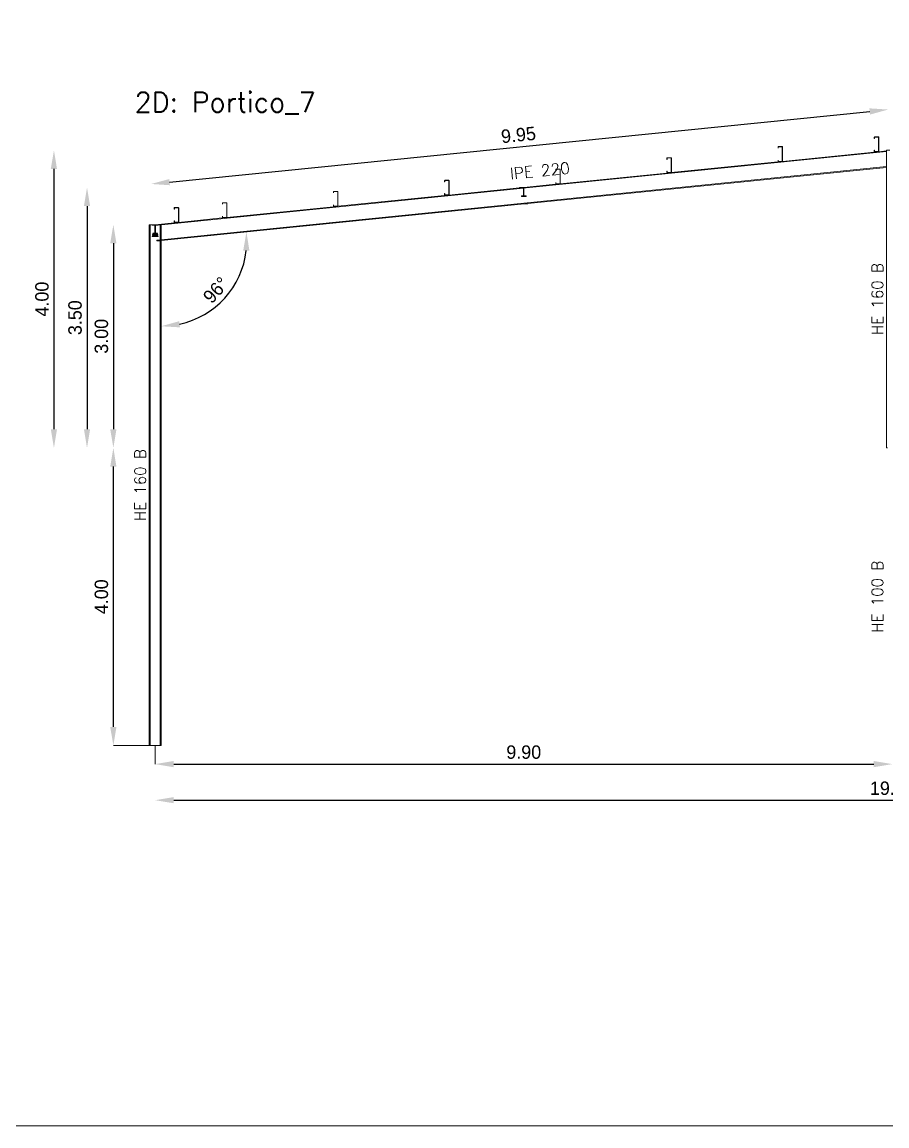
# Model space of a CAD drawing. Header units: millimetres. Extents: x 0 to 149, y -64 to 103.
# Drawn here: x 14.15 to 25.76, y 25.66 to 40.5 of the extents above; entities that cross this region are included whole.
import ezdxf
from ezdxf.enums import TextEntityAlignment as Align

# ---------------------------------------------------------------- set-up
doc = ezdxf.new("R2010")
doc.units = ezdxf.units.MM
for name, color, linetype, lineweight in [('BARRAS_DE_ACERO', 7, 'Continuous', 9), ('COTAS', 13, 'Continuous', 9), ('RECUAD_LIMITES', 2, 'Continuous', 0), ('REFERENCIA_DE_LAS_BARRAS', 2, 'Continuous', 9), ('TITULOS', 9, 'Continuous', 0)]:
    doc.layers.add(name, color=color, linetype=linetype, lineweight=lineweight)
doc.styles.add('CYPETXT', font='romans__.ttf', dxfattribs={"height": 0.2})
doc.styles.add('RomanS', font='')
doc.styles.get('RomanS').set_extended_font_data('Porsche')
doc.dimstyles.new('100-color', dxfattribs={"dimtxt": 0.18, "dimasz": 0.25, "dimexe": 0, "dimexo": 0.5, "dimgap": 0.07, "dimtad": 1, "dimzin": 4, "dimdsep": 46, "dimtxsty": 'RomanS', "dimcen": 0.1, "dimse1": 1, "dimse2": 1, "dimadec": 0, "dimazin": 0, "dimtfac": 1, "dimtix": 1, "dimtmove": 2, "dimatfit": 3, "dimfxl": 1, "dimtvp": 1.058824, "dimtolj": 1, "dimtzin": 1, "dimarcsym": 0})

# ---------------------------------------------------------------- blocks, each defined once
blk = doc.blocks.new('*D356')
at = {"layer": 'COTAS', "color": 0, "lineweight": -2, "transparency": 16777216}
blk.add_line((16.186, 30.042), (35.486, 30.042), dxfattribs=at)
at = {"layer": 'COTAS', "color": 0, "transparency": 16777216}
for points in [[(16.186, 30.084), (16.186, 30.001), (15.936, 30.042)], [(35.486, 30.084), (35.486, 30.001), (35.736, 30.042)]]:
    blk.add_solid(points, dxfattribs=at)
at = {"layer": 'Defpoints', "color": 0, "transparency": 16777216}
for p in [(15.936, 30.776), (35.736, 30.776), (35.736, 30.042)]:
    blk.add_point(p, dxfattribs=at)
at = {"layer": 'COTAS', "color": 0, "transparency": 16777216, "insert": (25.836, 30.202), "char_height": 0.18, "attachment_point": 5, "style": 'RomanS'}
blk.add_mtext('\\A1;19.80', dxfattribs=at)
blk = doc.blocks.new('*D357')
at = {"layer": 'COTAS', "color": 0, "lineweight": -2, "transparency": 16777216}
blk.add_line((15.375, 31.026), (15.375, 34.526), dxfattribs=at)
at = {"layer": 'COTAS', "color": 0, "transparency": 16777216}
for points in [[(15.333, 34.526), (15.416, 34.526), (15.375, 34.776)], [(15.333, 31.026), (15.416, 31.026), (15.375, 30.776)]]:
    blk.add_solid(points, dxfattribs=at)
at = {"layer": 'Defpoints', "color": 0, "transparency": 16777216}
for p in [(15.375, 34.776), (15.936, 34.776), (15.936, 30.776)]:
    blk.add_point(p, dxfattribs=at)
at = {"layer": 'COTAS', "color": 0, "transparency": 16777216, "insert": (15.215, 32.776), "char_height": 0.18, "attachment_point": 5, "rotation": 90, "style": 'RomanS'}
blk.add_mtext('\\A1;4.00', dxfattribs=at)
blk = doc.blocks.new('*D358')
at = {"layer": 'COTAS', "color": 0, "lineweight": -2, "transparency": 16777216}
blk.add_line((15.375, 37.526), (15.375, 35.026), dxfattribs=at)
at = {"layer": 'COTAS', "color": 0, "transparency": 16777216}
for points in [[(15.333, 37.526), (15.416, 37.526), (15.375, 37.776)], [(15.333, 35.026), (15.416, 35.026), (15.375, 34.776)]]:
    blk.add_solid(points, dxfattribs=at)
at = {"layer": 'Defpoints', "color": 0, "transparency": 16777216}
for p in [(15.936, 37.776), (15.375, 34.776), (15.936, 34.776)]:
    blk.add_point(p, dxfattribs=at)
at = {"layer": 'COTAS', "color": 0, "transparency": 16777216, "insert": (15.215, 36.276), "char_height": 0.18, "attachment_point": 5, "rotation": 90, "style": 'RomanS'}
blk.add_mtext('\\A1;3.00', dxfattribs=at)
blk = doc.blocks.new('*D360')
at = {"layer": 'COTAS', "color": 0, "lineweight": -2, "transparency": 16777216}
blk.add_line((15.021, 38.026), (15.021, 35.026), dxfattribs=at)
at = {"layer": 'COTAS', "color": 0, "transparency": 16777216}
for points in [[(14.98, 38.026), (15.063, 38.026), (15.021, 38.276)], [(14.98, 35.026), (15.063, 35.026), (15.021, 34.776)]]:
    blk.add_solid(points, dxfattribs=at)
at = {"layer": 'Defpoints', "color": 0, "transparency": 16777216}
for p in [(20.886, 38.276), (15.021, 34.776), (20.886, 34.776)]:
    blk.add_point(p, dxfattribs=at)
at = {"layer": 'COTAS', "color": 0, "transparency": 16777216, "insert": (14.861, 36.526), "char_height": 0.18, "attachment_point": 5, "rotation": 90, "style": 'RomanS'}
blk.add_mtext('\\A1;3.50', dxfattribs=at)
blk = doc.blocks.new('*D361')
at = {"layer": 'COTAS', "color": 0, "lineweight": -2, "transparency": 16777216}
blk.add_line((14.577, 38.526), (14.577, 35.026), dxfattribs=at)
at = {"layer": 'COTAS', "color": 0, "transparency": 16777216}
for points in [[(14.535, 38.526), (14.618, 38.526), (14.577, 38.776)], [(14.535, 35.026), (14.618, 35.026), (14.577, 34.776)]]:
    blk.add_solid(points, dxfattribs=at)
at = {"layer": 'Defpoints', "color": 0, "transparency": 16777216}
for p in [(25.836, 38.776), (14.577, 34.776), (25.836, 34.776)]:
    blk.add_point(p, dxfattribs=at)
at = {"layer": 'COTAS', "color": 0, "transparency": 16777216, "insert": (14.417, 36.776), "char_height": 0.18, "attachment_point": 5, "rotation": 90, "style": 'RomanS'}
blk.add_mtext('\\A1;4.00', dxfattribs=at)
blk = doc.blocks.new('*D364')
at = {"layer": 'COTAS', "color": 0, "lineweight": -2, "transparency": 16777216}
blk.add_line((16.186, 30.527), (25.586, 30.527), dxfattribs=at)
at = {"layer": 'COTAS', "color": 0, "transparency": 16777216}
for points in [[(16.186, 30.569), (16.186, 30.485), (15.936, 30.527)], [(25.586, 30.569), (25.586, 30.485), (25.836, 30.527)]]:
    blk.add_solid(points, dxfattribs=at)
at = {"layer": 'Defpoints', "color": 0, "transparency": 16777216}
for p in [(15.936, 30.776), (25.836, 30.776), (25.836, 30.527)]:
    blk.add_point(p, dxfattribs=at)
at = {"layer": 'COTAS', "color": 0, "transparency": 16777216, "insert": (20.886, 30.687), "char_height": 0.18, "attachment_point": 5, "style": 'RomanS'}
blk.add_mtext('\\A1;9.90', dxfattribs=at)
blk = doc.blocks.new('*D365')
at = {"layer": 'COTAS', "color": 0, "lineweight": -2, "transparency": 16777216}
blk.add_line((16.13, 38.348), (25.532, 39.298), dxfattribs=at)
at = {"layer": 'COTAS', "color": 0, "transparency": 16777216}
for points in [[(25.528, 39.339), (25.537, 39.256), (25.781, 39.323)], [(16.126, 38.389), (16.134, 38.306), (15.881, 38.323)]]:
    blk.add_solid(points, dxfattribs=at)
at = {"layer": 'Defpoints', "color": 0, "transparency": 16777216}
for p in [(25.781, 39.323), (25.836, 38.776), (15.936, 37.776)]:
    blk.add_point(p, dxfattribs=at)
at = {"layer": 'COTAS', "color": 0, "transparency": 16777216, "insert": (20.815, 38.982), "char_height": 0.18, "attachment_point": 5, "rotation": 5.7679, "style": 'RomanS'}
blk.add_mtext('\\A1;9.95', dxfattribs=at)
blk = doc.blocks.new('*D539')
at = {"layer": 'COTAS', "color": 0, "lineweight": -2, "transparency": 16777216}
blk.add_arc((16.016, 37.563), 1.152, 282.4599, 353.308, dxfattribs=at)
at = {"layer": 'COTAS', "color": 0, "transparency": 16777216}
for points in [[(17.119, 37.429), (17.202, 37.428), (17.162, 37.678)], [(16.269, 36.396), (16.26, 36.479), (16.016, 36.411)]]:
    blk.add_solid(points, dxfattribs=at)
at = {"layer": 'Defpoints', "color": 0, "transparency": 16777216}
for p in [(20.898, 38.056), (16.016, 37.563), (16.016, 37.563), (16.626, 36.585), (16.016, 30.776)]:
    blk.add_point(p, dxfattribs=at)
at = {"layer": 'COTAS', "color": 0, "transparency": 16777216, "insert": (16.752, 36.897), "char_height": 0.18, "attachment_point": 5, "rotation": 47.8839, "style": 'RomanS'}
blk.add_mtext('\\A1;96°', dxfattribs=at)

msp = doc.modelspace()

# ---------------------------------------------------------------- linework, layer by layer
at = {"layer": 'BARRAS_DE_ACERO'}
for p, q in [((25.594, 38.953), (25.595, 38.954)), ((25.594, 38.953), (25.594, 38.951)), ((25.594, 38.936), (25.594, 38.951)), ((25.596, 38.936), (25.594, 38.936)), ((25.597, 38.955), (25.595, 38.954)), ((25.596, 38.936), (25.596, 38.951)), ((25.597, 38.955), (25.599, 38.956)), ((25.597, 38.953), (25.598, 38.953)), ((25.599, 38.954), (25.598, 38.953)), ((25.65, 38.956), (25.599, 38.956)), ((25.599, 38.954), (25.65, 38.954)), ((25.65, 38.956), (25.651, 38.955)), ((25.651, 38.953), (25.65, 38.954)), ((25.651, 38.955), (25.653, 38.954)), ((25.651, 38.953), (25.651, 38.953)), ((25.651, 38.953), (25.652, 38.952)), ((25.652, 38.951), (25.652, 38.952)), ((25.652, 38.951), (25.652, 38.76)), ((25.653, 38.954), (25.654, 38.953)), ((25.654, 38.953), (25.654, 38.951)), ((25.654, 38.951), (25.654, 38.76)), ((24.302, 38.824), (24.301, 38.822)), ((24.301, 38.822), (24.301, 38.82)), ((24.301, 38.805), (24.301, 38.82)), ((24.301, 38.805), (24.301, 38.805)), ((24.303, 38.805), (24.301, 38.805)), ((24.302, 38.824), (24.303, 38.825)), ((24.304, 38.823), (24.303, 38.822)), ((24.303, 38.821), (24.303, 38.822)), ((24.303, 38.82), (24.303, 38.821)), ((24.303, 38.805), (24.303, 38.82)), ((24.303, 38.82), (24.303, 38.805)), ((24.303, 38.805), (24.303, 38.805)), ((24.304, 38.823), (24.305, 38.823)), ((24.305, 38.823), (24.356, 38.823)), ((24.305, 38.822), (24.306, 38.822)), ((24.356, 38.825), (24.306, 38.825)), ((24.306, 38.822), (24.356, 38.822)), ((24.356, 38.825), (24.356, 38.825)), ((24.358, 38.825), (24.356, 38.825)), ((24.357, 38.823), (24.356, 38.823)), ((24.357, 38.822), (24.356, 38.822)), ((24.358, 38.822), (24.357, 38.823)), ((24.357, 38.822), (24.358, 38.821)), ((24.357, 38.822), (24.357, 38.822)), ((24.359, 38.824), (24.358, 38.825)), ((24.358, 38.821), (24.358, 38.822)), ((24.358, 38.821), (24.359, 38.82)), ((24.358, 38.821), (24.358, 38.82)), ((24.358, 38.82), (24.358, 38.63)), ((24.359, 38.824), (24.36, 38.822)), ((24.359, 38.629), (24.359, 38.82)), ((25.637, 38.756), (24.359, 38.626)), ((24.361, 38.82), (24.36, 38.822)), ((24.361, 38.63), (24.361, 38.82)), ((24.361, 38.82), (24.361, 38.63)), ((24.361, 38.82), (24.361, 38.82)), ((24.361, 38.82), (24.361, 38.82)), ((25.594, 38.776), (25.594, 38.76)), ((25.596, 38.776), (25.594, 38.776)), ((25.594, 38.758), (25.594, 38.76)), ((25.594, 38.758), (25.595, 38.757)), ((25.595, 38.757), (25.597, 38.756)), ((25.596, 38.759), (25.597, 38.758)), ((25.598, 38.758), (25.597, 38.758)), ((25.599, 38.756), (25.597, 38.756)), ((25.599, 38.758), (25.598, 38.758)), ((25.65, 38.758), (25.599, 38.758)), ((25.599, 38.756), (25.637, 38.756)), ((25.637, 38.756), (25.65, 38.756)), ((25.65, 38.758), (25.651, 38.758)), ((25.651, 38.758), (25.652, 38.759)), ((25.651, 38.758), (25.651, 38.758)), ((25.652, 38.759), (25.652, 38.76)), ((25.653, 38.757), (25.653, 38.757)), ((25.654, 38.758), (25.654, 38.76)), ((25.756, 38.768), (25.756, 38.776)), ((25.756, 38.768), (25.756, 38.758)), ((25.756, 38.758), (25.756, 38.556)), ((22.809, 38.671), (22.808, 38.67)), ((22.808, 38.67), (22.808, 38.654)), ((22.808, 38.654), (22.81, 38.654)), ((22.81, 38.673), (22.809, 38.671)), ((22.81, 38.673), (22.811, 38.674)), ((22.811, 38.671), (22.81, 38.671)), ((22.81, 38.67), (22.81, 38.671)), ((22.81, 38.654), (22.81, 38.67)), ((22.81, 38.654), (22.811, 38.654)), ((22.811, 38.674), (22.813, 38.674)), ((22.812, 38.672), (22.811, 38.671)), ((22.811, 38.67), (22.811, 38.671)), ((22.811, 38.671), (22.812, 38.671)), ((22.811, 38.67), (22.811, 38.669)), ((22.811, 38.654), (22.811, 38.669)), ((22.812, 38.671), (22.813, 38.672)), ((22.812, 38.672), (22.813, 38.672)), ((22.813, 38.674), (22.864, 38.674)), ((22.813, 38.672), (22.864, 38.672)), ((22.813, 38.672), (22.863, 38.672)), ((22.863, 38.672), (22.864, 38.671)), ((22.865, 38.674), (22.864, 38.674)), ((22.864, 38.672), (22.865, 38.672)), ((22.864, 38.671), (22.865, 38.671)), ((22.867, 38.673), (22.865, 38.674)), ((22.865, 38.672), (22.865, 38.671)), ((22.865, 38.671), (22.866, 38.671)), ((22.866, 38.671), (22.866, 38.67)), ((22.866, 38.479), (22.866, 38.67)), ((22.866, 38.479), (22.866, 38.669)), ((22.868, 38.671), (22.867, 38.673)), ((22.867, 38.476), (24.344, 38.625)), ((22.868, 38.67), (22.868, 38.671)), ((22.868, 38.669), (22.868, 38.67)), ((22.868, 38.479), (22.868, 38.669)), ((22.868, 38.479), (22.868, 38.669)), ((22.868, 38.669), (22.868, 38.669)), ((24.303, 38.645), (24.301, 38.645)), ((24.303, 38.645), (24.303, 38.645)), ((24.303, 38.63), (24.303, 38.645)), ((24.303, 38.645), (24.303, 38.629)), ((24.303, 38.629), (24.303, 38.63)), ((24.303, 38.628), (24.303, 38.629)), ((24.304, 38.628), (24.303, 38.629)), ((24.303, 38.628), (24.303, 38.628)), ((24.305, 38.625), (24.303, 38.625)), ((24.304, 38.628), (24.305, 38.628)), ((24.305, 38.628), (24.306, 38.627)), ((24.305, 38.627), (24.356, 38.627)), ((24.344, 38.625), (24.305, 38.625)), ((24.356, 38.627), (24.306, 38.627)), ((24.344, 38.625), (24.356, 38.625)), ((24.356, 38.627), (24.357, 38.628)), ((24.358, 38.625), (24.356, 38.625)), ((24.357, 38.628), (24.358, 38.629)), ((24.357, 38.628), (24.357, 38.628)), ((24.358, 38.63), (24.358, 38.629)), ((24.358, 38.628), (24.359, 38.629)), ((24.358, 38.628), (24.358, 38.628)), ((24.358, 38.625), (24.359, 38.626)), ((24.36, 38.628), (24.359, 38.626)), ((24.359, 38.626), (24.359, 38.626)), ((24.36, 38.628), (24.361, 38.629)), ((24.361, 38.629), (24.361, 38.63)), ((24.361, 38.63), (24.361, 38.63)), ((20.941, 38.06), (25.756, 38.546)), ((21.317, 38.522), (21.316, 38.521)), ((21.316, 38.521), (21.316, 38.519)), ((21.316, 38.519), (21.316, 38.503)), ((21.318, 38.503), (21.316, 38.503)), ((21.319, 38.523), (21.317, 38.522)), ((21.319, 38.521), (21.318, 38.52)), ((21.318, 38.519), (21.318, 38.52)), ((21.318, 38.503), (21.318, 38.519)), ((21.32, 38.523), (21.319, 38.523)), ((21.32, 38.523), (21.371, 38.523)), ((21.32, 38.521), (21.371, 38.521)), ((21.373, 38.523), (21.371, 38.523)), ((21.371, 38.521), (21.372, 38.521)), ((21.372, 38.521), (21.373, 38.521)), ((21.375, 38.522), (21.373, 38.523)), ((21.374, 38.52), (21.373, 38.521)), ((21.374, 38.519), (21.374, 38.52)), ((21.374, 38.519), (21.374, 38.328)), ((21.375, 38.521), (21.375, 38.522)), ((21.375, 38.521), (21.376, 38.519)), ((22.852, 38.474), (21.375, 38.325)), ((21.376, 38.519), (21.376, 38.328)), ((22.808, 38.494), (22.81, 38.494)), ((22.808, 38.494), (22.808, 38.479)), ((22.808, 38.479), (22.809, 38.477)), ((22.81, 38.475), (22.809, 38.477)), ((22.81, 38.494), (22.811, 38.494)), ((22.81, 38.494), (22.81, 38.479)), ((22.81, 38.478), (22.81, 38.479)), ((22.811, 38.477), (22.81, 38.478)), ((22.811, 38.474), (22.81, 38.475)), ((22.811, 38.494), (22.811, 38.479)), ((22.811, 38.479), (22.811, 38.478)), ((22.811, 38.478), (22.811, 38.477)), ((22.812, 38.476), (22.811, 38.477)), ((22.812, 38.476), (22.813, 38.476)), ((22.813, 38.476), (22.864, 38.476)), ((22.864, 38.474), (22.852, 38.474)), ((22.864, 38.477), (22.863, 38.477)), ((22.864, 38.477), (22.865, 38.477)), ((22.865, 38.476), (22.864, 38.476)), ((22.864, 38.474), (22.865, 38.474)), ((22.865, 38.477), (22.866, 38.478)), ((22.865, 38.477), (22.866, 38.478)), ((22.865, 38.476), (22.865, 38.477)), ((22.866, 38.479), (22.866, 38.478)), ((22.866, 38.478), (22.866, 38.479)), ((22.868, 38.477), (22.867, 38.476)), ((22.868, 38.479), (22.868, 38.479)), ((25.756, 38.546), (25.756, 34.776)), ((19.823, 38.368), (19.824, 38.37)), ((19.823, 38.353), (19.823, 38.368)), ((19.825, 38.353), (19.823, 38.353)), ((19.823, 38.353), (19.823, 38.353)), ((19.824, 38.37), (19.825, 38.371)), ((19.825, 38.371), (19.826, 38.372)), ((19.825, 38.368), (19.826, 38.369)), ((19.825, 38.353), (19.825, 38.368)), ((19.825, 38.353), (19.826, 38.353)), ((19.826, 38.372), (19.828, 38.373)), ((19.826, 38.37), (19.826, 38.369)), ((19.827, 38.37), (19.826, 38.37)), ((19.826, 38.369), (19.827, 38.369)), ((19.826, 38.368), (19.826, 38.369)), ((19.826, 38.368), (19.826, 38.353)), ((19.827, 38.37), (19.828, 38.371)), ((19.827, 38.37), (19.827, 38.369)), ((19.828, 38.37), (19.827, 38.37)), ((19.828, 38.371), (19.879, 38.371)), ((19.828, 38.37), (19.878, 38.37)), ((19.879, 38.37), (19.878, 38.37)), ((19.879, 38.373), (19.881, 38.372)), ((19.88, 38.37), (19.879, 38.371)), ((19.879, 38.37), (19.88, 38.369)), ((19.88, 38.37), (19.881, 38.37)), ((19.881, 38.369), (19.88, 38.369)), ((19.882, 38.371), (19.881, 38.372)), ((19.881, 38.37), (19.881, 38.369)), ((19.881, 38.369), (19.881, 38.368)), ((19.881, 38.369), (19.881, 38.368)), ((19.881, 38.178), (19.881, 38.368)), ((19.882, 38.371), (19.883, 38.37)), ((19.883, 38.37), (19.883, 38.368)), ((19.883, 38.368), (19.883, 38.368)), ((19.883, 38.368), (19.883, 38.368)), ((19.883, 38.368), (19.883, 38.178)), ((19.883, 38.368), (19.883, 38.178)), ((20.831, 38.276), (20.854, 38.276)), ((20.854, 38.276), (20.854, 38.272)), ((20.886, 38.276), (20.854, 38.276)), ((20.854, 38.269), (20.854, 38.272)), ((20.886, 38.276), (21.359, 38.323)), ((21.318, 38.343), (21.316, 38.343)), ((21.318, 38.343), (21.318, 38.328)), ((21.318, 38.327), (21.318, 38.328)), ((21.32, 38.325), (21.319, 38.326)), ((21.32, 38.325), (21.371, 38.325)), ((21.359, 38.323), (21.32, 38.323)), ((21.359, 38.323), (21.371, 38.323)), ((21.371, 38.325), (21.372, 38.326)), ((21.373, 38.324), (21.371, 38.323)), ((21.373, 38.326), (21.372, 38.326)), ((21.373, 38.326), (21.374, 38.327)), ((21.373, 38.324), (21.375, 38.325)), ((21.374, 38.328), (21.374, 38.327)), ((21.376, 38.328), (21.375, 38.326)), ((21.375, 38.326), (21.375, 38.325)), ((21.375, 38.325), (21.375, 38.325)), ((16.02, 37.775), (20.884, 38.266)), ((18.332, 38.221), (18.331, 38.219)), ((18.331, 38.219), (18.331, 38.217)), ((18.331, 38.202), (18.331, 38.217)), ((18.333, 38.202), (18.331, 38.202)), ((18.334, 38.222), (18.332, 38.221)), ((18.333, 38.218), (18.334, 38.219)), ((18.333, 38.217), (18.333, 38.218)), ((18.333, 38.202), (18.333, 38.217)), ((18.334, 38.222), (18.335, 38.222)), ((18.335, 38.222), (18.387, 38.222)), ((18.335, 38.22), (18.387, 38.22)), ((18.387, 38.222), (18.388, 38.222)), ((18.387, 38.22), (18.387, 38.22)), ((18.388, 38.219), (18.387, 38.22)), ((18.388, 38.222), (18.39, 38.221)), ((18.388, 38.219), (18.389, 38.218)), ((18.389, 38.217), (18.389, 38.218)), ((18.389, 38.026), (18.389, 38.217)), ((18.391, 38.219), (18.39, 38.221)), ((18.39, 38.023), (19.867, 38.173)), ((18.391, 38.219), (18.391, 38.217)), ((18.391, 38.026), (18.391, 38.217)), ((19.825, 38.193), (19.826, 38.193)), ((19.825, 38.193), (19.825, 38.177)), ((19.826, 38.176), (19.825, 38.177)), ((19.826, 38.193), (19.826, 38.178)), ((19.826, 38.178), (19.826, 38.177)), ((19.826, 38.177), (19.827, 38.176)), ((19.826, 38.176), (19.826, 38.175)), ((19.827, 38.175), (19.826, 38.175)), ((19.827, 38.176), (19.827, 38.175)), ((19.828, 38.175), (19.827, 38.175)), ((19.828, 38.175), (19.827, 38.175)), ((19.828, 38.175), (19.878, 38.175)), ((19.879, 38.175), (19.828, 38.175)), ((19.828, 38.173), (19.867, 38.173)), ((19.879, 38.173), (19.867, 38.173)), ((19.878, 38.175), (19.879, 38.175)), ((19.88, 38.176), (19.879, 38.175)), ((19.88, 38.175), (19.879, 38.175)), ((19.881, 38.173), (19.879, 38.173)), ((19.88, 38.175), (19.881, 38.175)), ((19.881, 38.175), (19.881, 38.176)), ((19.882, 38.174), (19.881, 38.173)), ((19.882, 38.174), (19.882, 38.174)), ((19.883, 38.177), (19.883, 38.178)), ((19.883, 38.178), (19.883, 38.178)), ((19.883, 38.175), (19.883, 38.177)), ((20.854, 38.156), (20.854, 38.162)), ((20.918, 38.156), (20.854, 38.156)), ((20.889, 38.267), (20.916, 38.269)), ((20.889, 38.269), (20.916, 38.269)), ((20.889, 38.267), (20.889, 38.269)), ((20.889, 38.267), (20.889, 38.267)), ((20.916, 38.269), (20.916, 38.269)), ((20.916, 38.269), (20.916, 38.269)), ((20.918, 38.269), (20.916, 38.269)), ((20.898, 38.056), (16.016, 37.563)), ((16.193, 38.004), (16.192, 38.003)), ((16.192, 38.001), (16.192, 38.003)), ((16.192, 37.986), (16.192, 38.001)), ((16.194, 37.986), (16.192, 37.986)), ((16.193, 38.004), (16.194, 38.005)), ((16.194, 38.005), (16.196, 38.006)), ((16.194, 38.003), (16.195, 38.004)), ((16.194, 38.002), (16.194, 38.003)), ((16.194, 38.002), (16.194, 38.001)), ((16.194, 37.986), (16.194, 38.001)), ((16.195, 38.004), (16.196, 38.004)), ((16.196, 38.006), (16.247, 38.006)), ((16.196, 38.004), (16.247, 38.004)), ((16.249, 38.005), (16.247, 38.006)), ((16.25, 38.004), (16.249, 38.005)), ((16.251, 38.003), (16.25, 38.004)), ((16.25, 38.001), (16.25, 37.81)), ((16.251, 38.003), (16.252, 38.001)), ((16.252, 37.81), (16.252, 38.001)), ((16.84, 38.07), (16.839, 38.068)), ((16.839, 38.068), (16.839, 38.067)), ((16.839, 38.051), (16.839, 38.067)), ((16.841, 38.051), (16.839, 38.051)), ((16.84, 38.07), (16.841, 38.071)), ((16.841, 38.051), (16.841, 38.067)), ((16.843, 38.069), (16.894, 38.069)), ((16.896, 38.071), (16.894, 38.071)), ((16.894, 38.069), (16.895, 38.069)), ((16.895, 38.069), (16.896, 38.068)), ((16.896, 38.071), (16.897, 38.07)), ((16.897, 38.067), (16.896, 38.068)), ((16.896, 38.068), (16.896, 38.068)), ((16.897, 38.067), (16.897, 37.876)), ((18.333, 38.042), (18.331, 38.042)), ((18.331, 38.026), (18.331, 38.042)), ((18.331, 38.026), (18.331, 38.025)), ((18.331, 38.025), (18.332, 38.023)), ((18.332, 38.023), (18.334, 38.022)), ((18.333, 38.026), (18.333, 38.042)), ((18.333, 38.025), (18.333, 38.026)), ((18.333, 38.025), (18.334, 38.025)), ((18.334, 38.025), (18.335, 38.024)), ((18.335, 38.022), (18.334, 38.022)), ((18.335, 38.024), (18.387, 38.024)), ((18.335, 38.024), (18.335, 38.024)), ((18.335, 38.022), (18.374, 38.022)), ((18.374, 38.022), (18.387, 38.022)), ((18.387, 38.024), (18.388, 38.025)), ((18.387, 38.024), (18.387, 38.024)), ((18.387, 38.022), (18.388, 38.022)), ((18.389, 38.025), (18.388, 38.025)), ((18.39, 38.023), (18.388, 38.022)), ((18.389, 38.026), (18.389, 38.025)), ((18.391, 38.025), (18.391, 38.026)), ((20.898, 38.056), (20.941, 38.06)), ((20.941, 38.056), (20.898, 38.056)), ((20.941, 38.056), (20.941, 38.06)), ((16.192, 37.826), (16.192, 37.81)), ((16.194, 37.826), (16.192, 37.826)), ((16.194, 37.81), (16.194, 37.826)), ((16.25, 37.807), (16.882, 37.871)), ((16.839, 37.891), (16.841, 37.891)), ((16.839, 37.876), (16.839, 37.891)), ((16.839, 37.876), (16.839, 37.874)), ((16.84, 37.872), (16.839, 37.874)), ((16.841, 37.871), (16.84, 37.872)), ((16.841, 37.891), (16.841, 37.876)), ((16.841, 37.876), (16.841, 37.875)), ((16.841, 37.875), (16.841, 37.874)), ((16.841, 37.871), (16.843, 37.871)), ((16.894, 37.873), (16.843, 37.873)), ((16.882, 37.871), (16.843, 37.871)), ((16.882, 37.871), (16.894, 37.871)), ((16.895, 37.873), (16.894, 37.873)), ((16.896, 37.871), (16.894, 37.871)), ((16.895, 37.873), (16.896, 37.874)), ((16.896, 37.875), (16.897, 37.876)), ((16.896, 37.874), (16.896, 37.875)), ((16.896, 37.871), (16.897, 37.872)), ((16.897, 37.873), (16.898, 37.874)), ((15.869, 37.776), (15.856, 37.776)), ((15.856, 37.776), (15.856, 30.776)), ((15.869, 30.776), (15.869, 37.776)), ((15.881, 37.776), (15.869, 37.776)), ((15.895, 37.776), (15.895, 37.768)), ((15.934, 37.768), (15.895, 37.768)), ((15.9, 37.772), (15.9, 37.769)), ((15.934, 37.769), (15.9, 37.769)), ((15.904, 37.776), (15.936, 37.776)), ((15.904, 37.769), (15.904, 37.776)), ((15.904, 37.769), (15.934, 37.769)), ((15.934, 37.668), (15.934, 37.769)), ((15.934, 37.667), (15.934, 37.769)), ((15.934, 37.768), (15.934, 37.667)), ((15.939, 37.769), (15.94, 37.769)), ((15.939, 37.768), (15.939, 37.769)), ((15.939, 37.769), (15.939, 37.767)), ((15.955, 37.768), (15.939, 37.767)), ((15.939, 37.768), (15.955, 37.768)), ((15.939, 37.768), (15.939, 37.767)), ((15.939, 37.767), (15.939, 37.768)), ((15.939, 37.67), (15.939, 37.767)), ((15.939, 37.662), (15.939, 37.767)), ((15.939, 37.759), (15.939, 37.767)), ((15.939, 37.752), (15.939, 37.759)), ((15.939, 37.666), (15.939, 37.752)), ((15.973, 37.769), (15.94, 37.769)), ((15.955, 37.768), (15.977, 37.768)), ((15.973, 37.776), (15.968, 37.776)), ((15.973, 37.776), (15.977, 37.776)), ((15.973, 37.772), (15.973, 37.776)), ((15.973, 37.769), (15.973, 37.772)), ((15.977, 37.771), (15.977, 37.776)), ((16.003, 37.773), (16.003, 37.776)), ((16.003, 37.776), (16.016, 37.776)), ((16.016, 37.776), (16.016, 37.774)), ((16.02, 37.775), (16.016, 37.774)), ((16.016, 37.774), (16.016, 37.572)), ((16.016, 37.774), (16.016, 37.774)), ((16.192, 37.809), (16.192, 37.81)), ((16.192, 37.809), (16.193, 37.807)), ((16.193, 37.807), (16.194, 37.806)), ((16.194, 37.809), (16.194, 37.81)), ((16.194, 37.809), (16.194, 37.809)), ((16.194, 37.806), (16.196, 37.806)), ((16.196, 37.808), (16.247, 37.808)), ((16.196, 37.806), (16.235, 37.806)), ((16.247, 37.806), (16.235, 37.806)), ((16.247, 37.808), (16.248, 37.808)), ((16.249, 37.806), (16.247, 37.806)), ((16.248, 37.808), (16.249, 37.809)), ((16.249, 37.809), (16.25, 37.81)), ((16.249, 37.809), (16.249, 37.809)), ((16.25, 37.807), (16.249, 37.806)), ((16.251, 37.809), (16.25, 37.807)), ((16.25, 37.807), (16.25, 37.807)), ((16.251, 37.809), (16.252, 37.81)), ((15.895, 37.616), (15.938, 37.616)), ((15.9, 37.643), (15.934, 37.643)), ((15.9, 37.643), (15.9, 37.636)), ((15.934, 37.636), (15.9, 37.636)), ((15.904, 37.656), (15.904, 37.662)), ((15.904, 37.662), (15.934, 37.662)), ((15.934, 37.656), (15.904, 37.656)), ((15.934, 37.668), (15.934, 37.664)), ((15.934, 37.667), (15.934, 37.662)), ((15.934, 37.667), (15.934, 37.662)), ((15.934, 37.662), (15.934, 37.664)), ((15.934, 37.662), (15.934, 37.662)), ((15.934, 37.662), (15.934, 37.662)), ((15.934, 37.662), (15.934, 37.662)), ((15.934, 37.656), (15.934, 37.656)), ((15.934, 37.643), (15.934, 37.643)), ((15.934, 37.636), (15.934, 37.636)), ((15.934, 37.623), (15.934, 37.623)), ((15.939, 37.67), (15.939, 37.662)), ((15.939, 37.662), (15.939, 37.662)), ((15.939, 37.643), (15.939, 37.656)), ((15.939, 37.643), (15.939, 37.656)), ((15.939, 37.656), (15.939, 37.656)), ((15.968, 37.656), (15.939, 37.656)), ((15.939, 37.656), (15.939, 37.656)), ((15.939, 37.643), (15.939, 37.643)), ((15.973, 37.643), (15.939, 37.643)), ((15.939, 37.643), (15.939, 37.643)), ((15.939, 37.636), (15.973, 37.636)), ((15.939, 37.636), (15.939, 37.636)), ((15.939, 37.623), (15.939, 37.636)), ((15.939, 37.623), (15.977, 37.623)), ((15.939, 37.623), (15.939, 37.623)), ((15.959, 37.557), (15.958, 37.566)), ((16.003, 37.561), (15.959, 37.557)), ((15.968, 37.662), (15.968, 37.656)), ((15.973, 37.643), (15.973, 37.636)), ((16.003, 30.776), (16.003, 37.561)), ((16.016, 37.572), (16.016, 37.563)), ((16.016, 30.776), (16.016, 37.563)), ((25.769, 34.776), (25.756, 34.776)), ((15.869, 30.776), (15.856, 30.776)), ((16.003, 30.776), (15.869, 30.776)), ((16.016, 30.776), (16.003, 30.776))]:
    msp.add_line(p, q, dxfattribs=at)
for points in [[(25.597, 38.953), (25.596, 38.952), (25.596, 38.951)], [(25.756, 38.758), (20.918, 38.27), (20.918, 38.269)], [(24.306, 38.825), (24.305, 38.825), (24.303, 38.825)], [(24.303, 38.82), (24.303, 38.821), (24.304, 38.822), (24.305, 38.822)], [(25.596, 38.759), (25.596, 38.76), (25.596, 38.776)], [(25.65, 38.756), (25.651, 38.756), (25.653, 38.757)], [(25.654, 38.758), (25.653, 38.757), (25.756, 38.768)], [(25.756, 38.776), (25.769, 38.776), (25.8, 38.776)], [(22.865, 38.671), (22.866, 38.67), (22.866, 38.669)], [(24.301, 38.645), (24.301, 38.645), (24.301, 38.629), (24.301, 38.628)], [(24.303, 38.625), (24.302, 38.626), (24.301, 38.628)], [(24.303, 38.628), (24.304, 38.627), (24.305, 38.627)], [(24.358, 38.628), (24.357, 38.627), (24.356, 38.627)], [(25.756, 38.546), (25.756, 38.556), (16.016, 37.572)], [(21.32, 38.521), (21.319, 38.521), (21.319, 38.521)], [(22.863, 38.477), (22.813, 38.477), (22.812, 38.477), (22.811, 38.477)], [(22.811, 38.474), (22.813, 38.474), (22.852, 38.474)], [(22.867, 38.476), (22.867, 38.475), (22.865, 38.474)], [(22.868, 38.479), (22.868, 38.479), (22.868, 38.477)], [(19.879, 38.373), (19.878, 38.373), (19.828, 38.373)], [(19.881, 38.176), (19.881, 38.177), (19.881, 38.368)], [(20.831, 38.276), (20.831, 38.27), (20.854, 38.272)], [(20.886, 38.276), (20.918, 38.276), (20.918, 38.27)], [(21.316, 38.326), (21.316, 38.328), (21.316, 38.343)], [(21.32, 38.323), (21.319, 38.324), (21.317, 38.325), (21.316, 38.326)], [(21.318, 38.327), (21.319, 38.326), (21.319, 38.326)], [(18.335, 38.22), (18.335, 38.22), (18.334, 38.219)], [(19.825, 38.193), (19.823, 38.193), (19.823, 38.177)], [(19.823, 38.177), (19.824, 38.175), (19.825, 38.174), (19.826, 38.173), (19.828, 38.173), (19.828, 38.173)], [(19.88, 38.176), (19.881, 38.177), (19.881, 38.178)], [(19.883, 38.175), (19.882, 38.174), (20.831, 38.27)], [(20.884, 38.266), (20.884, 38.269), (20.854, 38.269)], [(20.854, 38.162), (20.884, 38.162), (20.884, 38.266)], [(20.918, 38.156), (20.918, 38.162), (20.889, 38.162), (20.889, 38.267)], [(16.247, 38.004), (16.248, 38.004), (16.249, 38.003)], [(16.249, 38.003), (16.249, 38.002), (16.25, 38.001)], [(16.894, 38.071), (16.843, 38.071), (16.841, 38.071)], [(16.843, 38.069), (16.842, 38.069), (16.841, 38.068), (16.841, 38.068), (16.841, 38.067)], [(16.899, 38.067), (16.898, 38.068), (16.897, 38.07)], [(18.374, 38.022), (16.897, 37.873), (16.897, 37.872)], [(16.898, 37.874), (16.899, 37.876), (16.899, 38.067)], [(18.391, 38.025), (18.39, 38.023), (18.39, 38.023)], [(16.843, 37.873), (16.842, 37.873), (16.841, 37.874)], [(15.9, 37.776), (15.895, 37.776), (15.881, 37.776)], [(15.904, 37.776), (15.9, 37.776), (15.9, 37.772)], [(16.235, 37.806), (15.936, 37.776), (15.968, 37.776)], [(15.968, 37.776), (15.968, 37.769), (15.939, 37.769)], [(16.003, 37.571), (16.003, 37.773), (15.977, 37.771), (15.977, 37.768)], [(16.196, 37.808), (16.195, 37.808), (16.194, 37.809)], [(15.934, 37.623), (15.895, 37.623), (15.895, 37.616)], [(15.934, 37.643), (15.934, 37.643), (15.934, 37.656), (15.934, 37.656)], [(15.939, 37.656), (15.934, 37.656), (15.934, 37.643)], [(15.939, 37.636), (15.934, 37.636), (15.934, 37.623)], [(15.977, 37.623), (15.977, 37.616), (15.938, 37.616)], [(15.939, 37.666), (15.939, 37.662), (15.939, 37.662)], [(15.968, 37.662), (15.939, 37.662), (15.939, 37.662)], [(16.003, 37.561), (16.003, 37.571), (15.958, 37.566)]]:
    msp.add_lwpolyline(points, dxfattribs=at)
at = {"layer": 'COTAS'}
for p, q in [((15.936, 30.776), (15.375, 30.776)), ((15.936, 30.527), (15.936, 30.776))]:
    msp.add_line(p, q, dxfattribs=at)
at = {"layer": 'RECUAD_LIMITES'}
msp.add_lwpolyline([(0, 25.665), (42, 25.665), (42, 55.365), (0, 55.365), (0, 25.665)], close=True, dxfattribs=at)

# ---------------------------------------------------------------- texts
at = {"layer": 'REFERENCIA_DE_LAS_BARRAS', "style": 'CYPETXT'}
for s, rotation, width, p, p2 in [('IPE 220', 5.7995, 0.844169, (20.71, 38.383), (21.511, 38.464)), ('HE 160 B', 90, 0.776302, (25.712, 36.292), (25.712, 37.259)), ('HE 160 B', 90, 0.776302, (15.812, 33.792), (15.812, 34.759)), ('HE 100 B', 90, 0.776302, (25.712, 32.292), (25.712, 33.259))]:
    msp.add_text(s, height=0.1533, rotation=rotation, dxfattribs=dict(at, width=width)).set_placement(p, p2, align=Align.FIT)
at = {"layer": 'TITULOS', "style": 'CYPETXT', "width": 0.831586}
msp.add_text('2D: Portico_7', height=0.26667, dxfattribs=at).set_placement((15.661, 39.289), (18.093, 39.289), align=Align.FIT)

# ---------------------------------------------------------------- dimensions: what is measured, and where the dimension line sits
at = {"layer": 'COTAS'}
dim = msp.add_aligned_dim(p1=(15.936, 37.776), p2=(25.836, 38.776), distance=0.55, dimstyle='100-color', dxfattribs=at)
dim.commit()
dim.dimension.update_dxf_attribs({"geometry": '*D365', "text_midpoint": (20.815, 38.982)})
for base, p1, p2, picture, middle in [((14.577, 34.776), (25.836, 38.776), (25.836, 34.776), '*D361', (14.417, 36.776)), ((15.021, 34.776), (20.886, 38.276), (20.886, 34.776), '*D360', (14.861, 36.526)), ((15.375, 34.776), (15.936, 37.776), (15.936, 34.776), '*D358', (15.215, 36.276)), ((15.375, 34.776), (15.936, 30.776), (15.936, 34.776), '*D357', (15.215, 32.776))]:
    dim = msp.add_linear_dim(base=base, p1=p1, p2=p2, angle=90, dimstyle='100-color', dxfattribs=at)
    dim.commit()
    dim.dimension.update_dxf_attribs({"geometry": picture, "text_midpoint": middle})
dim = msp.add_angular_dim_2l(base=(16.626, 36.585), line1=((20.898, 38.056), (16.016, 37.563)), line2=((16.016, 30.776), (16.016, 37.563)), dimstyle='100-color', dxfattribs=at)
dim.commit()
dim.dimension.update_dxf_attribs({"geometry": '*D539', "text_midpoint": (16.752, 36.897)})
for base, p2, picture, middle in [((25.836, 30.527), (25.836, 30.776), '*D364', (20.886, 30.687)), ((35.736, 30.042), (35.736, 30.776), '*D356', (25.836, 30.202))]:
    dim = msp.add_linear_dim(base=base, p1=(15.936, 30.776), p2=p2, dimstyle='100-color', dxfattribs=at)
    dim.commit()
    dim.dimension.update_dxf_attribs({"geometry": picture, "text_midpoint": middle})

doc.saveas('drawing.dxf')
